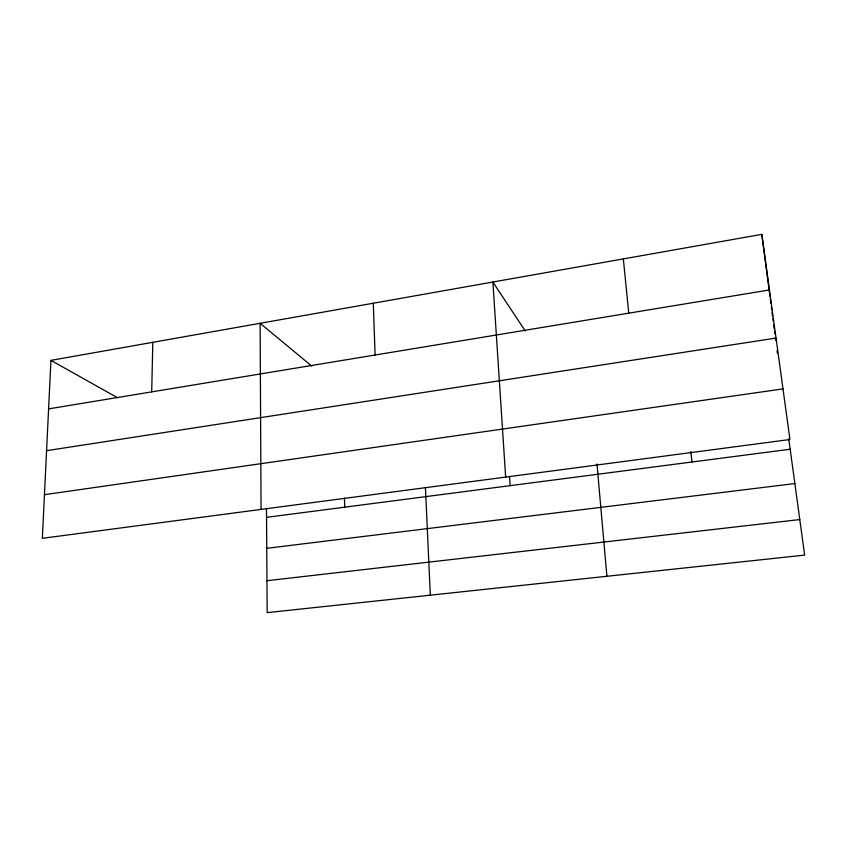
<?xml version="1.0" encoding="UTF-8"?>
<svg xmlns="http://www.w3.org/2000/svg" width="847" height="847" viewBox="0 0 847 847"><rect width="100%" height="100%" fill="white"/><g stroke="black" fill="none" stroke-linecap="round" stroke-linejoin="round"><path stroke-width="1.27" d="M151.698 391.875L152.809 342.315M50.936 360.377L42.35 538.321L789.933 439.508L761.824 234.354L50.936 360.377L117.532 397.73M48.597 408.889L769.447 289.949M46.574 450.689L776.032 338.059M44.457 494.69L782.999 388.889M266.551 517.348L790.177 449.228M266.752 548.316L794.867 483.563M266.953 580.714L799.79 519.56M311.823 366.158L260.124 323.289L261.056 509.418M525.288 331.029L492.88 282.03L505.659 477.083M788.758 438.905L804.65 555.113L267.165 612.646L266.498 508.306M761.824 234.354L769.987 296.683M770.325 299.287L770.834 303.205M771.342 307.112L771.681 309.663M772.009 312.215L772.517 316.047M772.845 318.599L773.184 321.151M773.682 324.983L774.179 328.816M774.518 331.368L774.857 333.919M775.354 337.752L775.693 340.325M777.038 350.637L777.377 353.21M690.834 451.515L691.999 461.996M623.339 258.907L628.76 313.157M596.976 463.944L606.897 576.278M509.566 476.49L510.169 485.659M425.427 487.607L430.329 595.176M373.315 303.226L375.094 355.02M344.454 497.994L344.697 507.184"/></g></svg>
